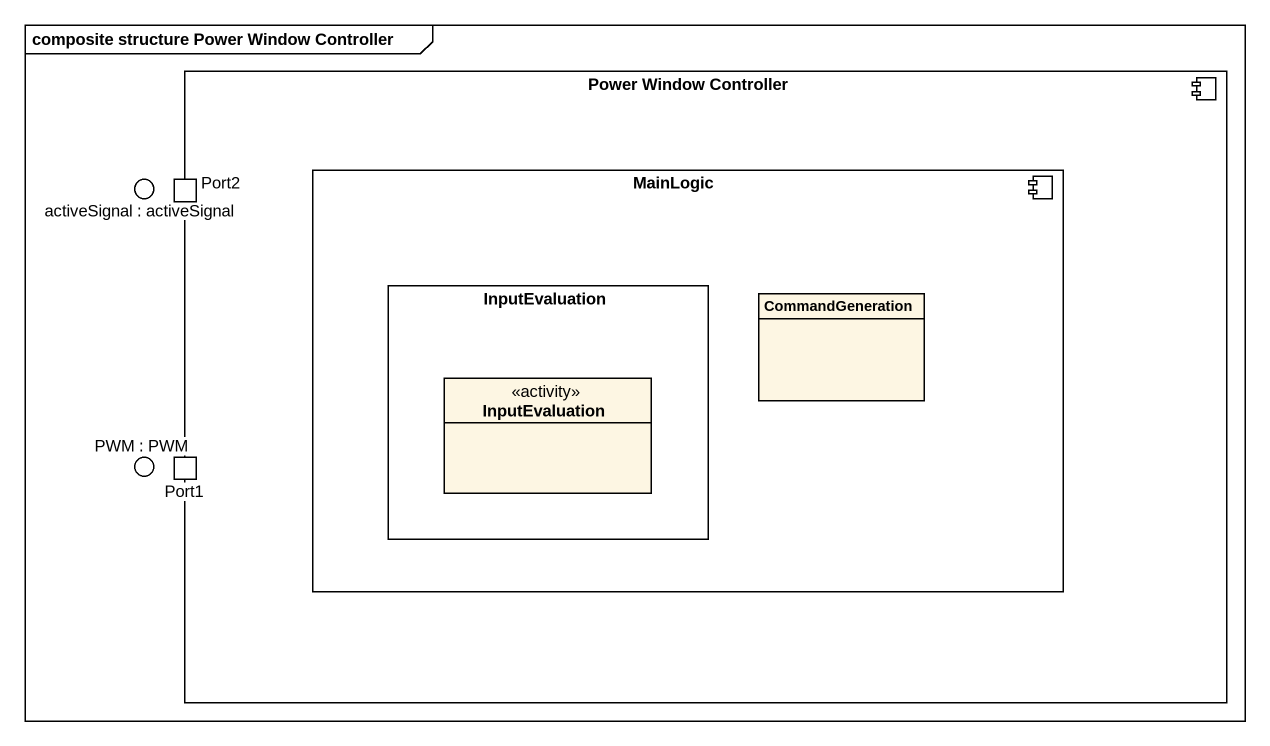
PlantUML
@startuml
mainframe composite structure Power Window Controller
allowmixing
hide circle
hide empty members
component "Power Window Controller" as Power_Window_Controller {
  port Port2
  component MainLogic {
    rectangle InputEvaluation {
      class "InputEvaluation" as InputEvaluation_2 <<activity>>
    }
    class CommandGeneration
  }
  port Port1
}
() "activeSignal : activeSignal" as activeSignal
() "PWM : PWM" as PWM
@enduml
